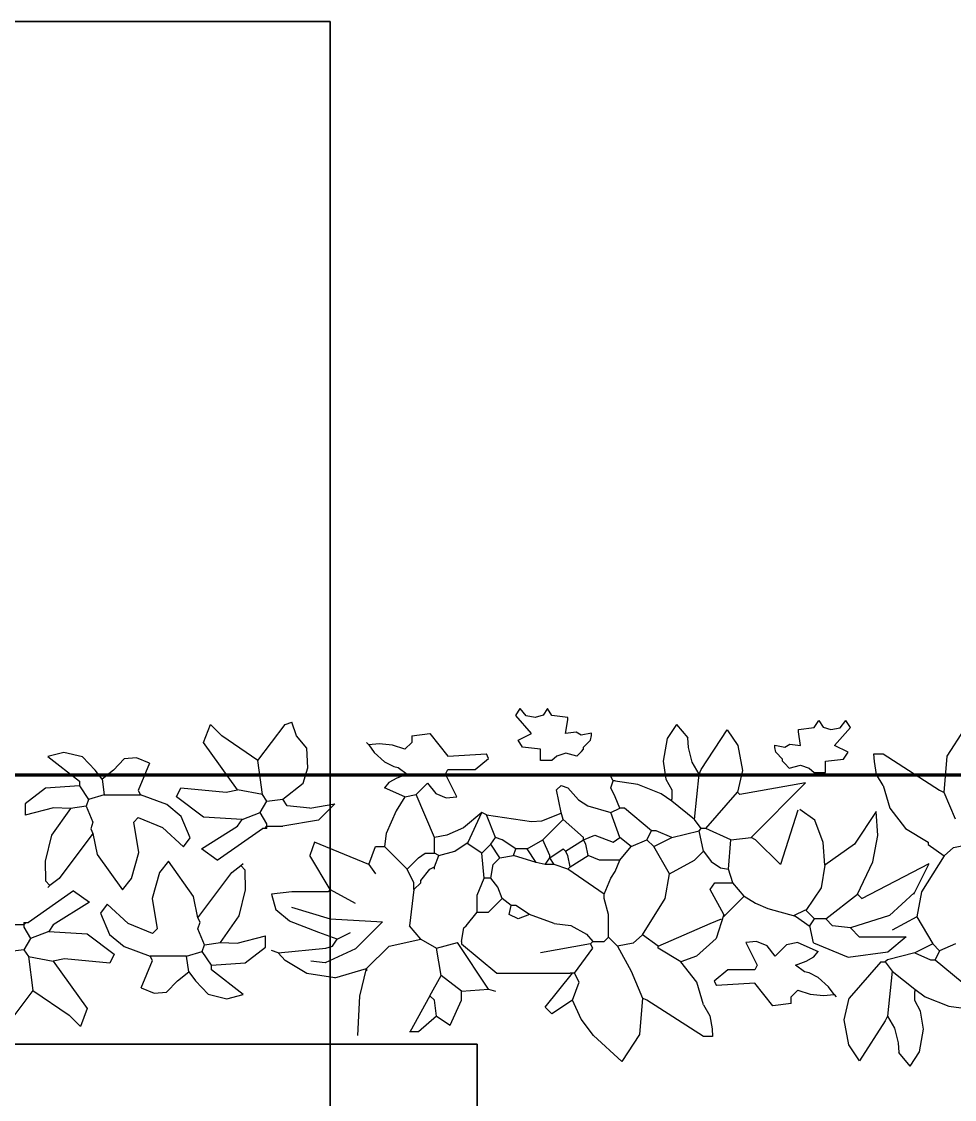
# Model space of a CAD drawing. Header units: inches. Extents: x 2013 to 15569, y -2551 to 2524.
# Drawn here: x 3277.8 to 3409.4, y 953.9 to 1105.9 of the extents above; entities that cross this region are included whole.
import ezdxf

# ---------------------------------------------------------------- set-up
doc = ezdxf.new("R2010")
doc.units = ezdxf.units.IN
doc.header["$MEASUREMENT"] = 0
for name, color, linetype, lineweight in [('A-FLOR-FTPT', 6, 'Continuous', 70), ('A-WALL-FULL', 7, 'Continuous', 35), ('costruzioni', 2, 'Continuous', 35)]:
    doc.layers.add(name, color=color, linetype=linetype, lineweight=lineweight)
doc.layers.add('VERDE_siepe', color=96, linetype='Continuous')

msp = doc.modelspace()

# ---------------------------------------------------------------- linework, layer by layer
at = {"layer": 'A-FLOR-FTPT'}
msp.add_line((3934.796, 999.638), (3027.796, 999.638), dxfattribs=at)
at = {"layer": 'A-WALL-FULL'}
for p, q in [((3342.077, 961.697), (3027.796, 961.697)), ((3341.796, 704.638), (3342.077, 961.697))]:
    msp.add_line(p, q, dxfattribs=at)
at = {"layer": 'costruzioni'}
for p, q in [((3321.357, 1105.887), (3185.345, 1105.887)), ((3321.357, 3.054), (3321.357, 1105.887))]:
    msp.add_line(p, q, dxfattribs=at)
at = {"layer": 'VERDE_siepe'}
for p, q in [((3347.519, 1008.052), (3348.157, 1009.009)), ((3349.751, 1005.501), (3347.519, 1008.052)), ((3348.964, 1007.967), (3348.157, 1009.009)), ((3350.271, 1007.739), (3348.964, 1007.967)), ((3351.361, 1008.081), (3350.271, 1007.739)), ((3351.983, 1009.009), (3351.361, 1008.081)), ((3352.622, 1008.052), (3351.983, 1009.009)), ((3354.854, 1007.734), (3352.622, 1008.052)), ((3354.854, 1007.414), (3354.854, 1007.734)), ((3303.51, 1004.225), (3304.467, 1006.777)), ((3306.061, 1005.182), (3304.467, 1006.777)), ((3311.164, 1001.674), (3314.991, 1006.777)), ((3314.991, 1006.777), (3315.947, 1007.095)), ((3316.585, 1005.182), (3315.947, 1007.095)), ((3354.535, 1005.501), (3354.854, 1007.414)), ((3370.161, 1006.777), (3368.849, 1004.771)), ((3370.161, 1006.777), (3371.756, 1004.863)), ((3387.356, 1006.041), (3389.588, 1006.359)), ((3389.588, 1006.359), (3390.226, 1007.316)), ((3390.226, 1007.316), (3390.848, 1006.388)), ((3390.848, 1006.388), (3391.938, 1006.046)), ((3391.938, 1006.046), (3393.246, 1006.274)), ((3392.458, 1003.808), (3394.69, 1006.359)), ((3393.246, 1006.274), (3394.053, 1007.316)), ((3394.69, 1006.359), (3394.053, 1007.316)), ((3311.164, 1001.674), (3306.061, 1005.182)), ((3318.075, 1003.414), (3316.585, 1005.182)), ((3332.849, 1005.182), (3335.4, 1005.501)), ((3332.849, 1005.182), (3332.849, 1004.225)), ((3335.4, 1005.501), (3337.952, 1002.312)), ((3347.838, 1004.544), (3349.751, 1005.501)), ((3356.046, 1005.684), (3354.535, 1005.501)), ((3356.738, 1005.241), (3356.046, 1005.684)), ((3358.179, 1005.52), (3356.738, 1005.241)), ((3358.043, 1004.544), (3358.179, 1005.2)), ((3358.179, 1005.2), (3358.179, 1005.52)), ((3368.849, 1004.771), (3368.304, 1001.575)), ((3371.845, 1003.515), (3371.756, 1004.863)), ((3373.67, 1000.398), (3377.313, 1006.028)), ((3377.313, 1006.028), (3378.819, 1003.801)), ((3387.356, 1005.721), (3387.356, 1006.041)), ((3387.674, 1003.808), (3387.356, 1005.721)), ((3408.342, 1002.318), (3410.832, 1006.153)), ((3308.294, 997.528), (3303.51, 1004.225)), ((3318.222, 1000.653), (3318.075, 1003.414)), ((3326.79, 1003.907), (3326.471, 1004.225)), ((3328.268, 1004.028), (3326.79, 1003.907)), ((3326.79, 1003.907), (3327.565, 1002.801)), ((3330.142, 1003.844), (3328.268, 1004.028)), ((3331.892, 1003.268), (3330.142, 1003.844)), ((3332.849, 1004.225), (3331.892, 1003.268)), ((3348.476, 1003.587), (3347.838, 1004.544)), ((3351.027, 1003.268), (3348.476, 1003.587)), ((3351.027, 1001.674), (3351.027, 1003.268)), ((3356.767, 1002.95), (3357.087, 1003.268)), ((3357.087, 1003.587), (3358.043, 1004.544)), ((3357.087, 1003.268), (3357.087, 1003.587)), ((3372.39, 1001.461), (3371.845, 1003.515)), ((3378.819, 1003.801), (3379.472, 1000.262)), ((3384.03, 1003.508), (3384.03, 1003.827)), ((3384.03, 1003.827), (3385.471, 1003.548)), ((3384.166, 1002.851), (3384.03, 1003.508)), ((3385.471, 1003.548), (3386.163, 1003.991)), ((3386.163, 1003.991), (3387.674, 1003.808)), ((3394.372, 1002.851), (3392.458, 1003.808)), ((3283.815, 1002.838), (3281.536, 1002.258)), ((3281.536, 1002.258), (3286.001, 998.75)), ((3286.451, 1002.224), (3283.815, 1002.838)), ((3288.234, 1000.344), (3286.451, 1002.224)), ((3292.309, 1001.917), (3290.784, 1000.344)), ((3294.066, 1002.07), (3292.309, 1001.917)), ((3295.887, 1001.301), (3294.066, 1002.07)), ((3311.801, 996.89), (3311.164, 1001.674)), ((3327.565, 1002.801), (3329.029, 1001.512)), ((3337.952, 1002.312), (3343.373, 1002.63)), ((3341.779, 1000.398), (3343.692, 1001.993)), ((3343.692, 1001.993), (3343.373, 1002.63)), ((3352.622, 1001.674), (3351.027, 1001.674)), ((3353.322, 1002.317), (3352.622, 1001.674)), ((3354.575, 1002.716), (3353.322, 1002.317)), ((3356.13, 1002.312), (3354.575, 1002.716)), ((3356.767, 1002.95), (3356.13, 1002.312)), ((3385.123, 1001.894), (3384.166, 1002.851)), ((3385.123, 1001.576), (3385.123, 1001.894)), ((3391.183, 1001.576), (3393.733, 1001.894)), ((3393.733, 1001.894), (3394.372, 1002.851)), ((3398.016, 1002.615), (3399.292, 1002.615)), ((3398.091, 1001.551), (3398.016, 1002.615)), ((3399.292, 1002.615), (3407.264, 997.514)), ((3407.902, 997.195), (3408.342, 1002.318)), ((3289.19, 999.069), (3288.234, 1000.344)), ((3290.784, 1000.344), (3289.19, 999.069)), ((3295.887, 1001.301), (3294.292, 997.474)), ((3317.541, 998.485), (3318.222, 1000.653)), ((3329.029, 1001.512), (3330.318, 1000.837)), ((3330.318, 1000.837), (3330.935, 1000.717)), ((3330.935, 1000.717), (3332.212, 999.76)), ((3337.633, 999.76), (3337.952, 1000.398)), ((3337.952, 1000.398), (3341.779, 1000.398)), ((3368.304, 1001.575), (3368.685, 999.063)), ((3373.351, 999.76), (3372.39, 1001.461)), ((3373.351, 999.76), (3373.67, 1000.398)), ((3379.472, 1000.262), (3378.772, 997.21)), ((3385.442, 1001.257), (3385.123, 1001.576)), ((3385.442, 1001.257), (3386.08, 1000.619)), ((3386.08, 1000.619), (3387.634, 1001.023)), ((3387.634, 1001.023), (3388.887, 1000.624)), ((3388.887, 1000.624), (3389.588, 999.981)), ((3391.183, 999.981), (3391.183, 1001.576)), ((3398.384, 999.71), (3398.091, 1001.551)), ((3286.001, 998.75), (3286.001, 998.112)), ((3289.19, 999.069), (3289.509, 996.837)), ((3330.728, 999.18), (3329.615, 998.566)), ((3332.212, 999.76), (3330.728, 999.18)), ((3339.227, 996.571), (3337.633, 999.76)), ((3361.232, 998.803), (3360.914, 999.442)), ((3360.914, 997.847), (3361.232, 998.803)), ((3361.551, 998.803), (3361.232, 998.803)), ((3364.708, 998.321), (3361.232, 998.803)), ((3368.685, 999.063), (3369.524, 997.528)), ((3372.713, 993.383), (3373.351, 999.76)), ((3389.588, 999.981), (3391.183, 999.981)), ((3399.292, 998.152), (3398.384, 999.71)), ((3281.217, 997.794), (3278.347, 995.561)), ((3286.001, 998.112), (3281.217, 997.794)), ((3286.001, 998.112), (3287.277, 996.199)), ((3294.292, 997.474), (3294.611, 996.837)), ((3299.683, 996.571), (3300.32, 997.847)), ((3300.32, 997.847), (3306.699, 997.21)), ((3306.699, 997.21), (3308.294, 997.528)), ((3311.801, 996.89), (3308.294, 997.528)), ((3314.671, 996.253), (3317.541, 998.485)), ((3329.615, 998.566), (3329.022, 997.847)), ((3331.892, 996.571), (3329.022, 997.847)), ((3333.487, 996.89), (3335.082, 998.485)), ((3335.082, 998.485), (3336.234, 997.032)), ((3353.26, 997.528), (3353.897, 998.166)), ((3353.897, 994.339), (3353.26, 997.528)), ((3353.897, 998.166), (3354.854, 997.847)), ((3354.854, 997.847), (3356.373, 996.153)), ((3361.551, 996.571), (3360.914, 997.847)), ((3368.032, 997.009), (3364.708, 998.321)), ((3369.524, 997.528), (3369.524, 996.253)), ((3374.308, 992.106), (3378.772, 997.21)), ((3379.091, 996.89), (3378.772, 997.21)), ((3388.384, 998.53), (3379.091, 996.89)), ((3380.685, 990.831), (3388.384, 998.53)), ((3399.292, 998.152), (3400.248, 994.962)), ((3407.264, 997.514), (3407.902, 997.195)), ((3409.514, 993.42), (3407.902, 997.195)), ((3278.347, 995.561), (3278.347, 993.967)), ((3287.277, 996.199), (3286.957, 995.242)), ((3289.509, 996.837), (3287.277, 996.199)), ((3289.509, 996.837), (3294.611, 996.837)), ((3298.313, 995.473), (3294.611, 996.837)), ((3303.51, 993.701), (3299.683, 996.571)), ((3311.482, 994.339), (3312.439, 995.933)), ((3312.439, 995.933), (3311.801, 996.89)), ((3312.439, 995.933), (3314.671, 996.253)), ((3315.309, 995.296), (3314.671, 996.253)), ((3318.498, 994.977), (3322.029, 995.59)), ((3322.029, 995.59), (3319.686, 993.289)), ((3331.892, 996.571), (3330.67, 994.577)), ((3331.892, 996.571), (3333.487, 996.89)), ((3336.039, 990.831), (3333.487, 996.89)), ((3336.234, 997.032), (3337.699, 996.419)), ((3337.699, 996.419), (3339.227, 996.571)), ((3356.373, 996.153), (3357.681, 995.297)), ((3362.189, 994.977), (3361.551, 996.571)), ((3369.524, 995.933), (3368.032, 997.009)), ((3369.524, 995.933), (3369.524, 996.253)), ((3372.713, 993.383), (3369.524, 995.933)), ((3282.351, 995.013), (3278.347, 993.967)), ((3284.725, 994.923), (3282.058, 991.178)), ((3284.725, 994.924), (3282.351, 995.013)), ((3286.957, 995.242), (3284.725, 994.923)), ((3286.957, 995.242), (3287.914, 993.01)), ((3300.364, 993.786), (3298.313, 995.473)), ((3308.931, 993.383), (3311.482, 994.339)), ((3312.439, 992.744), (3311.482, 994.339)), ((3318.498, 994.977), (3315.309, 995.296)), ((3330.67, 994.577), (3329.264, 991.386)), ((3342.736, 994.339), (3340.159, 992.184)), ((3340.822, 990.193), (3342.736, 994.339)), ((3343.373, 994.02), (3342.736, 994.339)), ((3351.198, 993.185), (3353.922, 994.269)), ((3354.216, 993.383), (3353.897, 994.339)), ((3357.681, 995.297), (3360.914, 994.339)), ((3360.914, 994.339), (3362.189, 994.977)), ((3362.189, 990.831), (3360.914, 994.339)), ((3362.827, 994.977), (3362.189, 994.977)), ((3366.654, 991.788), (3362.827, 994.977)), ((3387.278, 994.693), (3384.832, 987.004)), ((3389.682, 993.295), (3387.579, 994.764)), ((3398.328, 994.519), (3395.29, 989.868)), ((3398.562, 991.092), (3398.328, 994.519)), ((3400.248, 994.962), (3402.48, 992.092)), ((3287.914, 993.01), (3287.595, 992.053)), ((3294.292, 993.647), (3293.654, 993.01)), ((3294.359, 988.723), (3293.654, 993.01)), ((3294.292, 993.647), (3297.728, 992.252)), ((3301.628, 990.777), (3300.364, 993.786)), ((3308.931, 993.383), (3303.51, 993.701)), ((3308.294, 992.426), (3308.931, 993.383)), ((3312.439, 992.426), (3312.439, 992.744)), ((3319.686, 993.289), (3314.671, 992.426)), ((3343.373, 994.02), (3349.751, 993.063)), ((3344.649, 990.831), (3343.373, 994.02)), ((3349.751, 993.063), (3351.198, 993.185)), ((3351.346, 990.512), (3354.216, 993.383)), ((3357.087, 990.831), (3354.216, 993.383)), ((3373.67, 992.106), (3372.713, 993.383)), ((3390.85, 990.113), (3389.682, 993.295)), ((3282.058, 991.178), (3281.179, 987.496)), ((3287.914, 991.415), (3283.13, 985.037)), ((3287.595, 992.053), (3287.914, 991.415)), ((3287.914, 991.415), (3288.502, 988.416)), ((3297.728, 992.252), (3300.671, 989.502)), ((3303.19, 989.236), (3308.294, 992.426)), ((3305.423, 987.642), (3311.801, 992.106)), ((3312.12, 992.106), (3311.801, 992.106)), ((3312.12, 992.106), (3312.439, 992.426)), ((3312.439, 992.106), (3312.12, 992.106)), ((3312.439, 992.106), (3312.439, 992.426)), ((3312.439, 992.426), (3314.671, 992.426)), ((3329.264, 991.386), (3329.022, 989.556)), ((3337.816, 991.141), (3336.039, 990.831)), ((3340.159, 992.184), (3337.816, 991.141)), ((3357.087, 990.512), (3358.681, 991.15)), ((3358.681, 991.15), (3361.232, 990.193)), ((3366.016, 990.512), (3366.654, 991.788)), ((3367.291, 991.788), (3366.654, 991.788)), ((3369.524, 990.831), (3367.291, 991.788)), ((3369.524, 990.831), (3373.351, 991.788)), ((3373.351, 991.788), (3373.67, 992.106)), ((3373.988, 988.918), (3373.351, 991.788)), ((3374.308, 992.106), (3373.67, 992.106)), ((3377.815, 990.512), (3374.308, 992.106)), ((3397.86, 987.42), (3398.562, 991.092)), ((3402.48, 992.092), (3405.669, 990.178)), ((3300.671, 989.502), (3301.628, 990.777)), ((3319.136, 990.193), (3318.498, 988.279)), ((3326.79, 987.004), (3319.136, 990.193)), ((3326.79, 987.004), (3327.747, 989.556)), ((3327.747, 989.556), (3329.022, 989.556)), ((3332.212, 986.366), (3329.022, 989.556)), ((3336.039, 988.599), (3336.039, 990.831)), ((3338.909, 988.918), (3340.822, 990.193)), ((3340.822, 989.874), (3340.822, 990.193)), ((3342.736, 988.599), (3340.822, 989.874)), ((3342.736, 988.599), (3344.011, 989.874)), ((3344.011, 989.874), (3344.649, 990.831)), ((3345.286, 987.961), (3344.011, 989.874)), ((3345.606, 990.512), (3344.649, 990.831)), ((3347.519, 989.236), (3345.606, 990.512)), ((3349.113, 989.236), (3351.346, 990.512)), ((3352.303, 988.279), (3351.346, 990.512)), ((3354.535, 988.918), (3357.087, 990.512)), ((3357.087, 990.512), (3357.087, 990.831)), ((3357.405, 989.874), (3357.087, 990.512)), ((3357.724, 988.279), (3357.405, 989.874)), ((3361.232, 990.193), (3362.189, 990.831)), ((3363.784, 989.556), (3362.189, 990.831)), ((3362.189, 987.642), (3363.784, 989.556)), ((3363.784, 989.556), (3366.016, 990.512)), ((3366.973, 989.556), (3366.016, 990.512)), ((3366.973, 989.556), (3369.524, 990.831)), ((3369.205, 985.729), (3366.973, 989.556)), ((3377.496, 986.366), (3377.815, 990.512)), ((3377.815, 990.512), (3380.685, 990.831)), ((3381.323, 990.512), (3380.685, 990.831)), ((3384.832, 987.004), (3381.323, 990.512)), ((3391.084, 986.93), (3390.85, 990.113)), ((3395.29, 989.868), (3391.084, 986.93)), ((3405.669, 990.178), (3405.669, 989.86)), ((3405.669, 989.86), (3407.902, 988.265)), ((3409.221, 989.431), (3411.41, 989.86)), ((3288.502, 988.416), (3292.06, 983.442)), ((3293.336, 985.037), (3294.359, 988.723)), ((3305.423, 987.642), (3303.19, 989.236)), ((3321.368, 983.496), (3318.498, 988.279)), ((3332.212, 986.366), (3333.806, 987.961)), ((3333.806, 987.961), (3334.762, 988.599)), ((3334.762, 988.599), (3336.039, 988.599)), ((3336.676, 988.279), (3336.039, 988.599)), ((3336.039, 986.686), (3336.676, 988.279)), ((3336.676, 988.279), (3338.909, 988.918)), ((3343.054, 985.091), (3342.736, 988.599)), ((3344.33, 987.004), (3345.286, 987.961)), ((3345.286, 987.961), (3347.2, 988.279)), ((3347.2, 988.279), (3347.519, 989.236)), ((3350.39, 987.323), (3347.2, 988.279)), ((3349.113, 989.236), (3347.519, 989.236)), ((3350.39, 987.323), (3349.113, 989.236)), ((3351.665, 987.004), (3352.303, 987.961)), ((3352.303, 987.961), (3354.216, 989.236)), ((3352.303, 987.961), (3352.303, 988.279)), ((3352.94, 987.004), (3352.303, 987.961)), ((3354.216, 989.236), (3354.535, 988.918)), ((3354.854, 988.279), (3354.535, 988.918)), ((3355.173, 986.686), (3354.854, 988.279)), ((3355.173, 986.686), (3357.724, 988.279)), ((3359.319, 987.642), (3357.724, 988.279)), ((3372.713, 987.642), (3373.988, 988.918)), ((3373.988, 988.918), (3375.042, 987.459)), ((3407.902, 988.265), (3404.713, 983.163)), ((3407.902, 988.265), (3409.221, 989.431)), ((3281.179, 987.496), (3281.217, 984.718)), ((3298.544, 987.497), (3297.269, 985.903)), ((3302.103, 982.524), (3298.545, 987.498)), ((3307.474, 985.903), (3308.749, 986.86)), ((3308.749, 986.86), (3309.068, 987.179)), ((3309.388, 986.222), (3308.749, 986.86)), ((3326.79, 987.004), (3327.747, 985.729)), ((3335.4, 986.366), (3336.039, 986.686)), ((3336.039, 986.366), (3336.039, 986.686)), ((3344.011, 985.091), (3344.33, 987.004)), ((3351.665, 987.004), (3350.39, 987.323)), ((3352.94, 987.004), (3351.665, 987.004)), ((3354.854, 986.366), (3352.94, 987.004)), ((3354.854, 986.366), (3355.173, 986.686)), ((3362.189, 987.642), (3359.319, 987.642)), ((3361.551, 986.047), (3362.189, 987.642)), ((3369.205, 985.729), (3372.713, 987.642)), ((3375.042, 987.459), (3376.36, 986.538)), ((3376.36, 986.538), (3377.496, 986.366)), ((3391.084, 986.93), (3390.561, 983.747)), ((3395.674, 982.859), (3397.86, 987.42)), ((3396.312, 982.22), (3405.795, 987.151)), ((3403.647, 982.859), (3405.795, 987.151)), ((3283.13, 985.037), (3281.855, 984.08)), ((3292.06, 983.443), (3293.336, 985.037)), ((3297.269, 985.903), (3296.245, 982.217)), ((3302.69, 979.525), (3307.474, 985.903)), ((3309.425, 983.444), (3309.388, 986.222)), ((3333.168, 984.453), (3332.212, 986.366)), ((3334.125, 984.772), (3335.4, 986.366)), ((3342.092, 982.703), (3343.054, 985.091)), ((3344.011, 985.091), (3343.054, 985.091)), ((3344.968, 983.815), (3344.011, 985.091)), ((3359.957, 982.859), (3354.854, 986.366)), ((3359.957, 982.859), (3360.914, 985.091)), ((3360.914, 985.091), (3361.551, 986.047)), ((3368.567, 982.22), (3369.205, 985.729)), ((3378.135, 984.453), (3377.496, 986.366)), ((3281.217, 984.718), (3281.855, 984.08)), ((3281.855, 984.08), (3281.536, 983.761)), ((3308.546, 979.762), (3309.425, 983.444)), ((3321.368, 983.496), (3321.05, 983.177)), ((3321.368, 983.496), (3324.877, 981.582)), ((3333.168, 983.496), (3332.53, 978.394)), ((3333.168, 983.496), (3334.125, 984.453)), ((3333.168, 983.496), (3333.168, 984.453)), ((3334.125, 984.453), (3334.125, 984.772)), ((3345.606, 982.22), (3344.968, 983.815)), ((3374.945, 983.496), (3375.583, 984.453)), ((3376.858, 979.988), (3374.945, 983.496)), ((3375.583, 984.453), (3378.135, 984.453)), ((3379.729, 982.539), (3378.135, 984.453)), ((3390.561, 983.747), (3388.393, 980.555)), ((3285.181, 983.298), (3278.804, 978.834)), ((3285.181, 983.298), (3287.414, 981.704)), ((3296.245, 982.217), (3296.95, 977.93)), ((3302.69, 979.525), (3302.103, 982.524)), ((3315.947, 983.177), (3313.077, 982.859)), ((3313.077, 982.859), (3313.714, 980.626)), ((3321.05, 983.177), (3315.947, 983.177)), ((3342.098, 980.307), (3342.092, 982.703)), ((3343.692, 980.307), (3345.606, 982.22)), ((3346.881, 981.264), (3345.606, 982.22)), ((3359.957, 982.22), (3359.957, 982.859)), ((3360.594, 979.988), (3359.957, 982.22)), ((3365.378, 977.118), (3368.567, 982.22)), ((3376.858, 979.669), (3379.729, 982.539)), ((3379.729, 982.539), (3381.323, 981.582)), ((3391.209, 979.35), (3395.674, 982.859)), ((3395.674, 982.859), (3396.312, 982.22)), ((3403.703, 983.013), (3400.197, 979.831)), ((3404.713, 983.163), (3404.075, 979.654)), ((3287.414, 981.704), (3282.311, 978.514)), ((3289.933, 981.438), (3288.977, 980.163)), ((3292.877, 978.688), (3289.933, 981.438)), ((3315.628, 979.032), (3313.714, 980.626)), ((3315.894, 980.991), (3321.343, 979.36)), ((3346.563, 979.988), (3346.881, 981.264)), ((3347.519, 981.264), (3346.881, 981.264)), ((3349.433, 979.988), (3347.519, 981.264)), ((3381.323, 981.582), (3383.063, 980.801)), ((3383.063, 980.801), (3386.929, 979.758)), ((3386.717, 979.815), (3388.339, 980.626)), ((3388.339, 980.626), (3389.615, 979.35)), ((3288.977, 980.163), (3290.241, 977.154)), ((3303.009, 978.887), (3302.69, 979.525)), ((3302.69, 977.93), (3303.009, 978.887)), ((3305.88, 976.017), (3308.546, 979.762)), ((3319.774, 977.437), (3315.628, 979.032)), ((3321.343, 979.36), (3328.739, 978.952)), ((3328.739, 978.952), (3324.911, 975.146)), ((3340.503, 978.394), (3342.098, 980.307)), ((3342.098, 980.307), (3343.692, 980.307)), ((3347.838, 979.35), (3346.563, 979.988)), ((3349.433, 979.988), (3347.838, 979.35)), ((3352.94, 978.712), (3349.433, 979.988)), ((3360.594, 976.799), (3360.594, 979.988)), ((3374.945, 978.712), (3376.54, 979.35)), ((3376.858, 979.988), (3375.775, 976.566)), ((3376.858, 979.669), (3376.858, 979.988)), ((3386.929, 979.758), (3389.038, 978.285)), ((3388.977, 978.394), (3389.615, 979.35)), ((3391.209, 979.35), (3389.615, 979.35)), ((3392.166, 978.394), (3391.209, 979.35)), ((3400.197, 979.831), (3394.718, 978.075)), ((3404.075, 979.654), (3400.567, 977.741)), ((3404.075, 979.654), (3406.307, 975.828)), ((3278.165, 978.514), (3275.933, 978.514)), ((3278.165, 978.834), (3278.484, 978.834)), ((3278.165, 978.834), (3278.165, 978.514)), ((3278.484, 978.834), (3278.165, 978.514)), ((3278.165, 978.514), (3278.165, 978.196)), ((3278.165, 978.196), (3279.122, 976.601)), ((3278.484, 978.834), (3278.804, 978.834)), ((3281.674, 977.557), (3279.122, 976.601)), ((3282.311, 978.514), (3281.674, 977.557)), ((3281.674, 977.557), (3287.095, 977.239)), ((3296.312, 977.293), (3292.877, 978.688)), ((3296.312, 977.293), (3296.95, 977.93)), ((3303.647, 975.698), (3302.69, 977.93)), ((3322.325, 976.48), (3319.774, 977.437)), ((3322.325, 976.48), (3324.238, 977.437)), ((3334.125, 976.48), (3332.53, 978.394)), ((3339.866, 976.162), (3340.184, 978.075)), ((3340.184, 978.075), (3340.503, 978.394)), ((3352.94, 978.712), (3355.272, 978.407)), ((3355.272, 978.407), (3357.469, 977.18)), ((3367.611, 975.523), (3374.945, 978.712)), ((3389.513, 975.985), (3388.977, 978.394)), ((3394.718, 978.075), (3392.166, 978.394)), ((3395.993, 976.799), (3394.718, 978.075)), ((3279.122, 976.601), (3278.165, 975.007)), ((3287.095, 977.239), (3290.921, 974.369)), ((3290.241, 977.154), (3292.291, 975.467)), ((3303.647, 975.698), (3305.879, 976.017)), ((3305.88, 976.016), (3308.254, 975.927)), ((3308.254, 975.927), (3312.258, 976.973)), ((3312.258, 975.379), (3312.258, 976.973)), ((3321.688, 975.523), (3322.325, 976.48)), ((3329.66, 975.523), (3334.125, 976.48)), ((3334.125, 976.48), (3336.357, 975.205)), ((3336.357, 975.205), (3339.324, 976.014)), ((3343.692, 969.464), (3339.324, 976.014)), ((3339.866, 976.162), (3339.866, 975.842)), ((3339.866, 975.842), (3344.841, 971.696)), ((3358.043, 975.842), (3351.027, 974.567)), ((3357.469, 977.18), (3358.362, 976.162)), ((3358.043, 975.842), (3358.362, 976.162)), ((3358.362, 975.205), (3358.043, 975.842)), ((3358.362, 976.162), (3359.957, 976.162)), ((3359.957, 976.162), (3360.594, 976.799)), ((3361.87, 975.523), (3360.594, 976.799)), ((3364.059, 975.952), (3361.87, 975.523)), ((3365.378, 977.118), (3364.059, 975.952)), ((3367.611, 975.523), (3365.378, 977.118)), ((3375.775, 976.566), (3372.992, 974.111)), ((3381.475, 976.165), (3379.946, 976.012)), ((3379.946, 976.012), (3381.541, 972.824)), ((3382.939, 975.552), (3381.475, 976.165)), ((3387.281, 976.012), (3385.687, 975.694)), ((3387.281, 976.012), (3390.152, 974.737)), ((3389.513, 975.985), (3394.355, 973.956)), ((3402.433, 976.799), (3395.993, 976.799)), ((3399.964, 974.69), (3402.534, 976.893)), ((3406.307, 975.828), (3403.756, 974.552)), ((3406.307, 975.828), (3407.264, 974.871)), ((3409.496, 975.828), (3407.264, 974.871)), ((3278.165, 975.007), (3275.933, 974.687)), ((3278.165, 975.007), (3278.804, 974.05)), ((3290.921, 974.369), (3290.284, 973.093)), ((3292.291, 975.467), (3295.993, 974.103)), ((3301.096, 974.103), (3303.328, 974.741)), ((3303.328, 974.741), (3303.647, 975.698)), ((3304.604, 972.828), (3303.328, 974.741)), ((3309.388, 973.146), (3312.258, 975.379)), ((3314.034, 974.567), (3313.077, 974.885)), ((3314.034, 974.567), (3320.731, 975.205)), ((3315, 973.498), (3314.034, 974.567)), ((3324.911, 975.146), (3320.63, 973.175)), ((3320.731, 975.205), (3321.688, 975.523)), ((3326.471, 972.335), (3329.66, 975.523)), ((3336.995, 971.378), (3336.357, 975.205)), ((3355.81, 971.696), (3358.362, 975.205)), ((3361.87, 975.523), (3363.766, 971.964)), ((3367.611, 975.205), (3367.611, 975.523)), ((3370.799, 973.291), (3367.611, 975.205)), ((3384.092, 974.099), (3382.939, 975.552)), ((3385.687, 975.694), (3384.092, 974.099)), ((3389.558, 974.018), (3390.152, 974.737)), ((3394.355, 973.956), (3399.964, 974.69)), ((3403.756, 974.552), (3399.929, 973.595)), ((3403.756, 974.552), (3405.989, 973.595)), ((3407.264, 974.871), (3406.626, 973.595)), ((3278.804, 974.05), (3282.311, 973.412)), ((3278.804, 974.05), (3279.441, 969.266)), ((3283.906, 973.731), (3282.311, 973.412)), ((3282.311, 973.412), (3287.095, 966.715)), ((3290.284, 973.093), (3283.906, 973.731)), ((3294.717, 969.639), (3296.312, 973.466)), ((3296.312, 973.466), (3295.993, 974.103)), ((3301.096, 974.103), (3295.993, 974.103)), ((3301.414, 971.871), (3301.096, 974.103)), ((3304.604, 972.828), (3309.388, 973.146)), ((3304.604, 972.19), (3304.604, 972.828)), ((3318.075, 971.657), (3315, 973.498)), ((3320.63, 973.175), (3318.618, 973.379)), ((3372.992, 974.111), (3370.799, 973.291)), ((3373.031, 970.421), (3370.799, 973.291)), ((3381.541, 972.824), (3381.222, 972.186)), ((3386.962, 972.824), (3388.446, 973.404)), ((3388.238, 971.867), (3386.962, 972.824)), ((3388.446, 973.404), (3389.558, 974.018)), ((3398.972, 973.277), (3394.508, 968.174)), ((3398.972, 973.277), (3399.61, 973.277)), ((3399.929, 973.595), (3399.61, 973.277)), ((3399.61, 973.277), (3400.567, 972.001)), ((3405.989, 973.595), (3406.626, 973.595)), ((3406.626, 973.595), (3410.453, 970.407)), ((3299.82, 970.596), (3301.414, 971.871)), ((3301.414, 971.871), (3302.371, 970.596)), ((3309.068, 968.682), (3304.604, 972.19)), ((3322.006, 971.058), (3318.075, 971.657)), ((3322.006, 971.058), (3326.471, 972.335)), ((3325.544, 968.435), (3326.471, 972.335)), ((3326.471, 972.335), (3326.471, 972.015)), ((3335.4, 968.508), (3336.995, 971.378)), ((3339.866, 969.145), (3336.995, 971.378)), ((3344.841, 971.696), (3355.173, 971.696)), ((3351.665, 966.913), (3355.492, 971.696)), ((3355.492, 971.696), (3355.173, 971.696)), ((3355.81, 971.696), (3355.492, 971.696)), ((3356.448, 970.421), (3355.81, 971.696)), ((3363.766, 971.964), (3365.378, 968.188)), ((3377.395, 972.186), (3375.481, 970.591)), ((3381.222, 972.186), (3377.395, 972.186)), ((3388.856, 971.747), (3388.238, 971.867)), ((3390.144, 971.072), (3388.856, 971.747)), ((3400.567, 972.001), (3399.929, 965.623)), ((3400.567, 972.001), (3403.756, 969.45)), ((3298.295, 969.023), (3299.82, 970.596)), ((3302.371, 970.596), (3304.153, 968.716)), ((3355.492, 967.87), (3356.448, 970.421)), ((3373.988, 967.231), (3373.031, 970.421)), ((3375.481, 970.591), (3375.801, 969.954)), ((3381.222, 970.272), (3375.801, 969.954)), ((3383.773, 967.083), (3381.222, 970.272)), ((3391.609, 969.783), (3390.144, 971.072)), ((3392.384, 968.677), (3391.609, 969.783)), ((3279.441, 969.266), (3275.614, 964.163)), ((3279.441, 969.266), (3284.544, 965.758)), ((3294.717, 969.639), (3296.538, 968.87)), ((3296.538, 968.87), (3298.295, 969.023)), ((3304.153, 968.716), (3306.789, 968.103)), ((3306.789, 968.103), (3309.068, 968.682)), ((3325.251, 962.912), (3325.544, 968.435)), ((3335.4, 968.508), (3332.573, 963.372)), ((3336.039, 967.87), (3335.4, 968.508)), ((3339.866, 969.145), (3343.692, 969.464)), ((3339.866, 967.87), (3339.866, 969.145)), ((3343.692, 969.464), (3344.649, 969.145)), ((3386.325, 968.359), (3387.281, 969.315)), ((3386.325, 967.402), (3386.325, 968.359)), ((3387.281, 969.315), (3389.031, 968.74)), ((3389.031, 968.74), (3390.906, 968.556)), ((3390.906, 968.556), (3392.384, 968.677)), ((3392.384, 968.677), (3392.702, 968.359)), ((3403.756, 969.45), (3403.756, 969.13)), ((3403.756, 969.45), (3405.248, 968.374)), ((3403.756, 967.855), (3403.756, 969.13)), ((3405.248, 968.374), (3408.571, 967.062)), ((3287.095, 966.715), (3286.138, 964.163)), ((3336.357, 965.638), (3336.039, 967.87)), ((3338.271, 964.361), (3339.866, 967.87)), ((3352.622, 965.956), (3351.665, 966.913)), ((3355.492, 967.87), (3352.622, 965.956)), ((3356.737, 965.213), (3355.492, 967.87)), ((3365.378, 968.188), (3364.938, 963.065)), ((3366.016, 967.87), (3365.378, 968.188)), ((3373.988, 962.768), (3366.016, 967.87)), ((3373.988, 967.231), (3374.896, 965.673)), ((3386.325, 967.402), (3383.773, 967.083)), ((3393.808, 965.121), (3394.508, 968.174)), ((3404.594, 966.32), (3403.756, 967.855)), ((3408.571, 967.062), (3412.048, 966.58)), ((3284.544, 965.758), (3286.138, 964.163)), ((3336.357, 965.638), (3333.806, 963.405)), ((3336.357, 965.638), (3338.271, 964.361)), ((3358.494, 962.912), (3356.737, 965.213)), ((3374.896, 965.673), (3375.189, 963.832)), ((3399.929, 965.623), (3399.61, 964.985)), ((3399.929, 965.623), (3400.89, 963.923)), ((3404.976, 963.809), (3404.594, 966.32)), ((3375.189, 963.832), (3375.264, 962.768)), ((3394.461, 961.583), (3393.808, 965.121)), ((3399.61, 964.985), (3395.967, 959.355)), ((3400.89, 963.923), (3401.435, 961.868)), ((3404.431, 960.612), (3404.976, 963.809)), ((3333.806, 963.405), (3332.53, 963.405)), ((3362.448, 959.23), (3358.494, 962.912)), ((3364.938, 963.065), (3362.448, 959.23)), ((3375.264, 962.768), (3373.988, 962.768)), ((3395.967, 959.355), (3394.461, 961.583)), ((3401.435, 961.868), (3401.524, 960.52)), ((3403.118, 958.607), (3404.431, 960.612)), ((3403.118, 958.607), (3401.524, 960.52))]:
    msp.add_line(p, q, dxfattribs=at)
for centre, start, end in [((3389.513, 975.985), 192.80429, 247.53328), ((3344.841, 971.697), 229.84401, 269.64699)]:
    msp.add_arc(centre, 0.0000399, start, end, dxfattribs=at)

doc.saveas('drawing.dxf')
